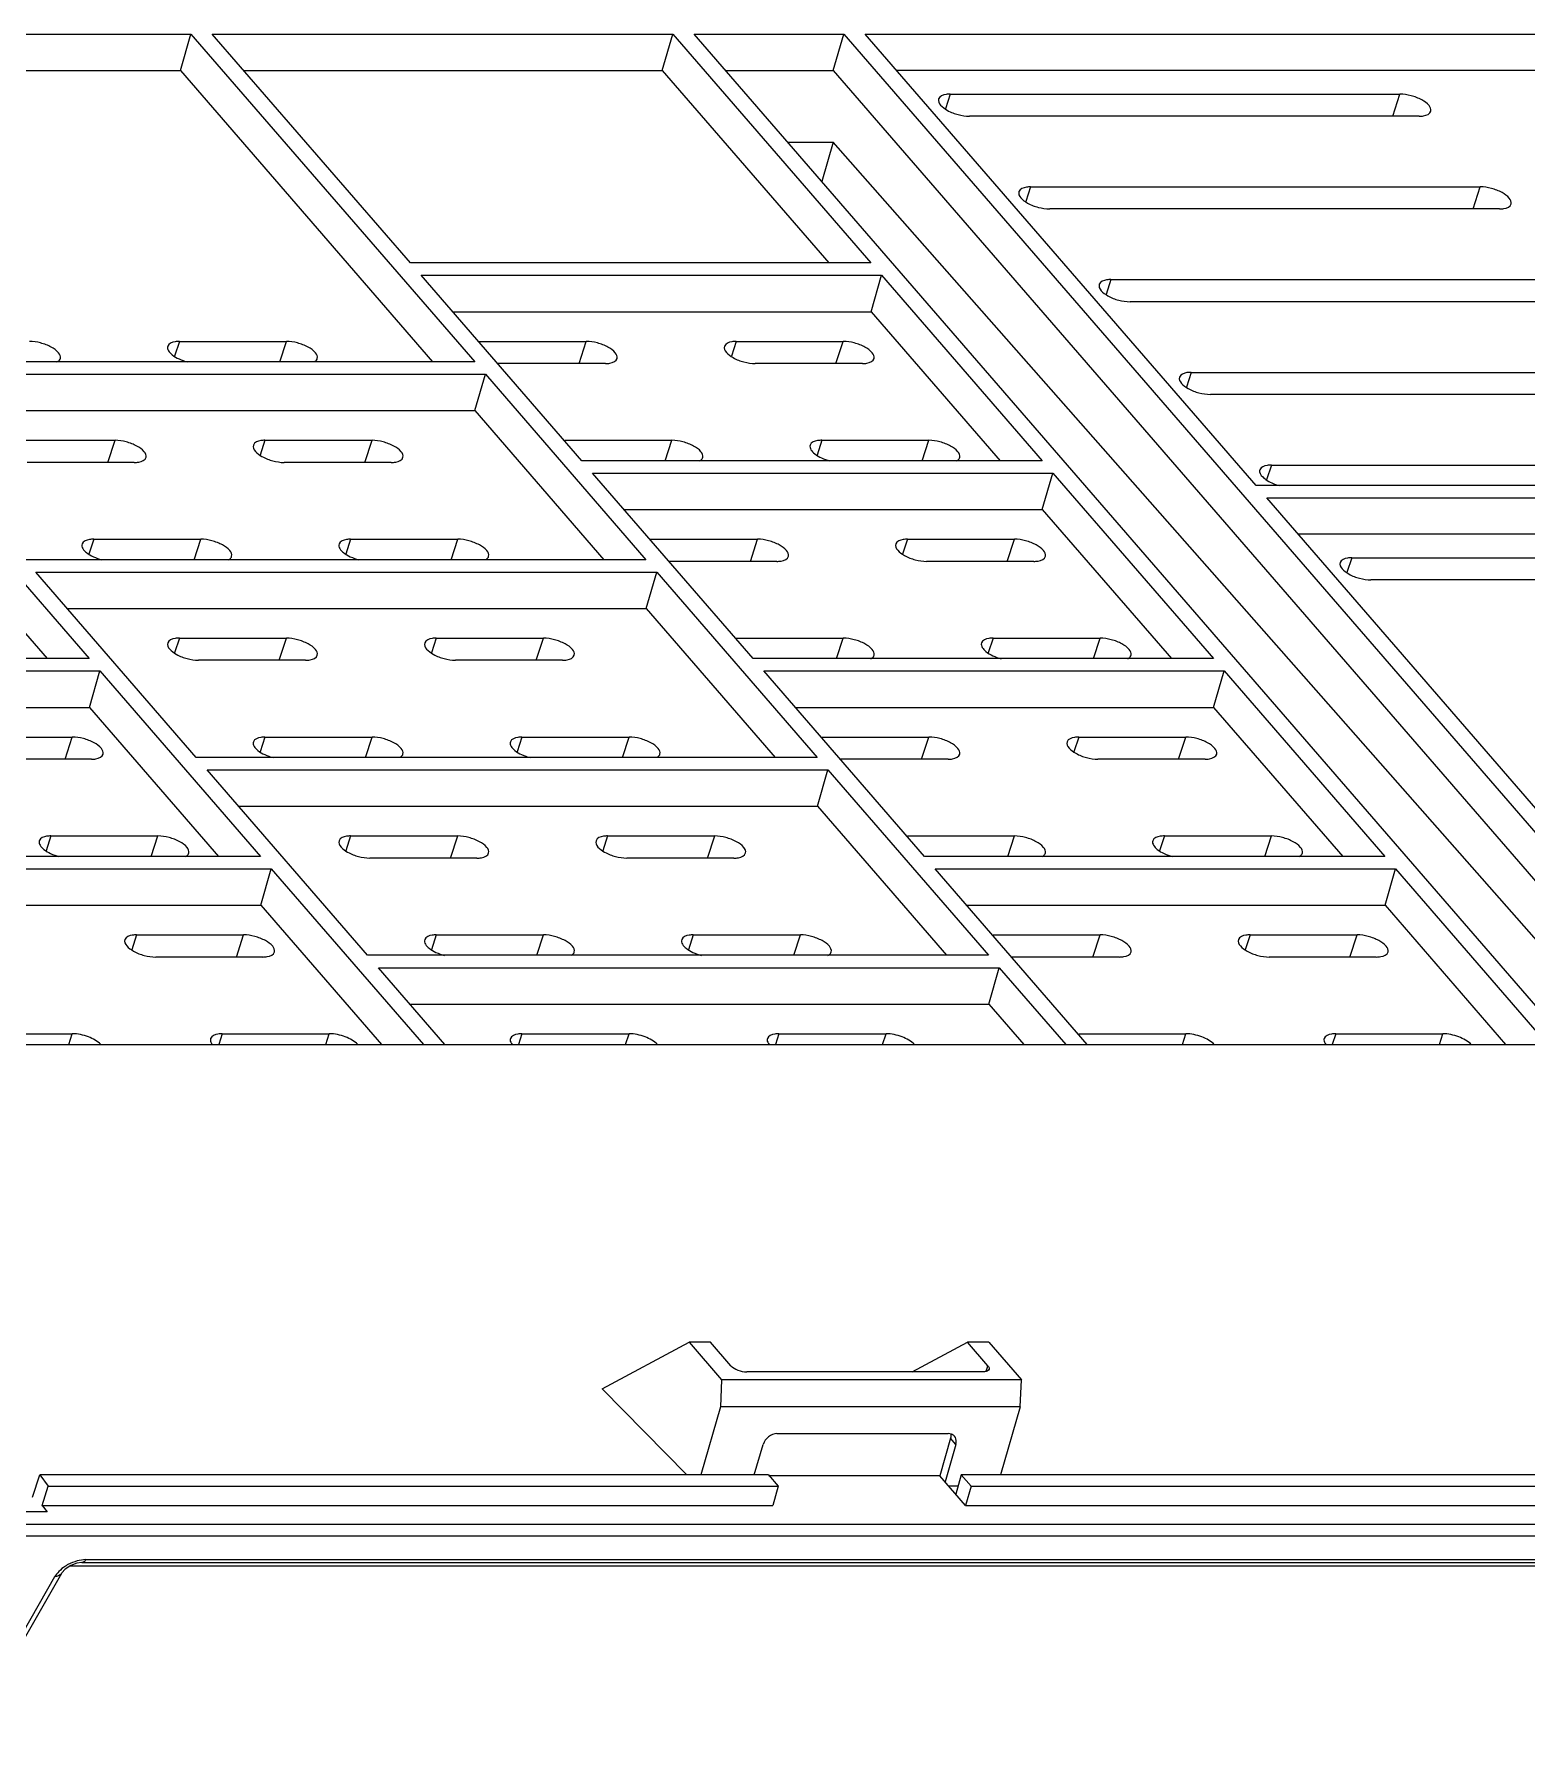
# Model space of a CAD drawing. Header units: millimetres. Extents: x -1 to 407, y -1 to 283.
# Drawn here: x 168.29 to 183.39, y 78.36 to 95.64 of the extents above; entities that cross this region are included whole.
import ezdxf

# ---------------------------------------------------------------- set-up
doc = ezdxf.new("R2010")
doc.units = ezdxf.units.MM
doc.header["$LTSCALE"] = 23.1
doc.layers.add('002-CHASSIS', color=7, linetype='CONTINUOUS')

msp = doc.modelspace()

# ---------------------------------------------------------------- linework, layer by layer
at = {"layer": '002-CHASSIS', "color": 7, "linetype": 'Continuous'}
for p, q in [((163.6, 95.636), (169.879, 95.636)), ((169.773, 95.268), (169.879, 95.636)), ((169.879, 95.636), (172.748, 92.323)), ((170.095, 95.636), (174.75, 95.636)), ((172.098, 93.323), (170.095, 95.636)), ((174.644, 95.268), (174.75, 95.636)), ((174.75, 95.636), (176.753, 93.323)), ((174.967, 95.636), (176.48, 95.636)), ((183.813, 85.421), (174.967, 95.636)), ((176.374, 95.268), (176.48, 95.636)), ((176.48, 95.636), (185.326, 85.421)), ((176.697, 95.636), (185.142, 95.636)), ((180.648, 91.074), (176.697, 95.636)), ((163.919, 95.268), (169.773, 95.268)), ((169.773, 95.268), (172.323, 92.323)), ((170.414, 95.268), (174.644, 95.268)), ((174.644, 95.268), (176.328, 93.323)), ((175.285, 95.268), (176.374, 95.268)), ((176.374, 95.268), (184.901, 85.421)), ((185.252, 95.268), (177.015, 95.268)), ((177.556, 95.03), (177.508, 94.88)), ((177.556, 95.03), (182.103, 95.03)), ((182.03, 94.806), (182.103, 95.03)), ((182.297, 94.806), (177.75, 94.806)), ((175.913, 94.543), (176.373, 94.543)), ((176.373, 94.543), (176.258, 94.145)), ((184.411, 85.421), (176.373, 94.543)), ((178.368, 94.092), (178.32, 93.943)), ((178.368, 94.092), (182.915, 94.092)), ((182.842, 93.869), (182.915, 94.092)), ((183.109, 93.869), (178.562, 93.869)), ((176.753, 93.323), (172.098, 93.323)), ((172.207, 93.198), (176.862, 93.198)), ((173.831, 91.323), (172.207, 93.198)), ((176.755, 92.83), (176.862, 93.198)), ((176.862, 93.198), (178.485, 91.323)), ((179.18, 93.155), (179.132, 93.005)), ((179.18, 93.155), (183.727, 93.155)), ((172.525, 92.83), (176.755, 92.83)), ((176.755, 92.83), (178.06, 91.323)), ((183.921, 92.931), (179.374, 92.931)), ((169.762, 92.53), (169.714, 92.38)), ((169.762, 92.53), (170.845, 92.53)), ((170.778, 92.323), (170.845, 92.53)), ((172.793, 92.53), (173.876, 92.53)), ((173.803, 92.306), (173.876, 92.53)), ((175.391, 92.53), (175.343, 92.38)), ((175.391, 92.53), (176.474, 92.53)), ((176.401, 92.306), (176.474, 92.53)), ((172.748, 92.323), (166.469, 92.323)), ((174.07, 92.306), (172.987, 92.306)), ((176.668, 92.306), (175.585, 92.306)), ((166.578, 92.198), (172.856, 92.198)), ((172.75, 91.83), (172.856, 92.198)), ((172.856, 92.198), (174.48, 90.323)), ((179.992, 92.217), (179.944, 92.068)), ((179.992, 92.217), (184.539, 92.217)), ((184.733, 91.994), (180.186, 91.994)), ((166.896, 91.83), (172.75, 91.83)), ((172.75, 91.83), (174.055, 90.323)), ((168.03, 91.53), (169.113, 91.53)), ((169.04, 91.306), (169.113, 91.53)), ((170.628, 91.53), (170.58, 91.38)), ((170.628, 91.53), (171.711, 91.53)), ((171.638, 91.306), (171.711, 91.53)), ((173.659, 91.53), (174.742, 91.53)), ((174.675, 91.323), (174.742, 91.53)), ((176.257, 91.53), (176.209, 91.38)), ((176.257, 91.53), (177.34, 91.53)), ((177.273, 91.323), (177.34, 91.53)), ((169.306, 91.306), (168.224, 91.306)), ((171.905, 91.306), (170.822, 91.306)), ((178.485, 91.323), (173.831, 91.323)), ((180.804, 91.28), (180.755, 91.13)), ((180.804, 91.28), (185.351, 91.28)), ((167.227, 91.198), (168.851, 89.323)), ((173.939, 91.198), (178.594, 91.198)), ((175.563, 89.323), (173.939, 91.198)), ((178.487, 90.83), (178.594, 91.198)), ((178.594, 91.198), (180.217, 89.323)), ((189.094, 91.074), (180.648, 91.074)), ((180.756, 90.949), (189.202, 90.949)), ((184.707, 86.386), (180.756, 90.949)), ((167.121, 90.83), (168.426, 89.323)), ((174.258, 90.83), (178.487, 90.83)), ((178.487, 90.83), (179.792, 89.323)), ((168.896, 90.53), (168.848, 90.38)), ((168.896, 90.53), (169.979, 90.53)), ((169.912, 90.323), (169.979, 90.53)), ((171.494, 90.53), (171.446, 90.38)), ((171.494, 90.53), (172.577, 90.53)), ((172.51, 90.323), (172.577, 90.53)), ((174.525, 90.53), (175.608, 90.53)), ((175.535, 90.306), (175.608, 90.53)), ((177.123, 90.53), (177.075, 90.38)), ((177.123, 90.53), (178.206, 90.53)), ((178.133, 90.306), (178.206, 90.53)), ((184.008, 90.581), (181.075, 90.581)), ((174.48, 90.323), (168.201, 90.323)), ((168.31, 90.198), (174.588, 90.198)), ((169.933, 88.323), (168.31, 90.198)), ((174.482, 89.83), (174.588, 90.198)), ((174.588, 90.198), (176.212, 88.323)), ((175.802, 90.306), (174.719, 90.306)), ((178.4, 90.306), (177.317, 90.306)), ((181.616, 90.342), (181.567, 90.193)), ((181.616, 90.342), (183.926, 90.342)), ((184.043, 90.119), (181.81, 90.119)), ((168.628, 89.83), (174.482, 89.83)), ((174.482, 89.83), (175.787, 88.323)), ((169.762, 89.53), (169.714, 89.38)), ((169.762, 89.53), (170.845, 89.53)), ((170.772, 89.306), (170.845, 89.53)), ((172.36, 89.53), (172.312, 89.38)), ((172.36, 89.53), (173.443, 89.53)), ((173.37, 89.306), (173.443, 89.53)), ((175.391, 89.53), (176.474, 89.53)), ((176.407, 89.323), (176.474, 89.53)), ((177.989, 89.53), (177.941, 89.38)), ((177.989, 89.53), (179.072, 89.53)), ((179.005, 89.323), (179.072, 89.53)), ((168.851, 89.323), (164.196, 89.323)), ((180.217, 89.323), (175.563, 89.323)), ((164.304, 89.198), (168.959, 89.198)), ((168.853, 88.83), (168.959, 89.198)), ((168.959, 89.198), (170.583, 87.323)), ((171.039, 89.306), (169.956, 89.306)), ((173.637, 89.306), (172.554, 89.306)), ((175.671, 89.198), (180.326, 89.198)), ((177.295, 87.323), (175.671, 89.198)), ((180.219, 88.83), (180.326, 89.198)), ((180.326, 89.198), (181.95, 87.323)), ((164.623, 88.83), (168.853, 88.83)), ((168.853, 88.83), (170.158, 87.323)), ((175.99, 88.83), (180.219, 88.83)), ((180.219, 88.83), (181.525, 87.323)), ((167.597, 88.53), (168.68, 88.53)), ((168.607, 88.306), (168.68, 88.53)), ((170.628, 88.53), (170.58, 88.38)), ((170.628, 88.53), (171.711, 88.53)), ((171.644, 88.323), (171.711, 88.53)), ((173.226, 88.53), (173.178, 88.38)), ((173.226, 88.53), (174.309, 88.53)), ((174.242, 88.323), (174.309, 88.53)), ((176.257, 88.53), (177.34, 88.53)), ((177.267, 88.306), (177.34, 88.53)), ((178.855, 88.53), (178.807, 88.38)), ((178.855, 88.53), (179.938, 88.53)), ((179.865, 88.306), (179.938, 88.53)), ((168.873, 88.306), (167.791, 88.306)), ((176.212, 88.323), (169.933, 88.323)), ((177.534, 88.306), (176.451, 88.306)), ((180.132, 88.306), (179.049, 88.306)), ((170.042, 88.198), (176.32, 88.198)), ((171.665, 86.323), (170.042, 88.198)), ((176.214, 87.83), (176.32, 88.198)), ((176.32, 88.198), (177.944, 86.323)), ((170.36, 87.83), (176.214, 87.83)), ((176.214, 87.83), (177.519, 86.323)), ((168.463, 87.53), (168.415, 87.38)), ((168.463, 87.53), (169.546, 87.53)), ((169.478, 87.323), (169.546, 87.53)), ((171.494, 87.53), (171.446, 87.38)), ((171.494, 87.53), (172.577, 87.53)), ((172.504, 87.306), (172.577, 87.53)), ((174.092, 87.53), (174.044, 87.38)), ((174.092, 87.53), (175.175, 87.53)), ((175.102, 87.306), (175.175, 87.53)), ((177.123, 87.53), (178.206, 87.53)), ((178.139, 87.323), (178.206, 87.53)), ((179.721, 87.53), (179.673, 87.38)), ((179.721, 87.53), (180.804, 87.53)), ((180.737, 87.323), (180.804, 87.53)), ((170.583, 87.323), (165.928, 87.323)), ((172.771, 87.306), (171.688, 87.306)), ((175.369, 87.306), (174.286, 87.306)), ((181.95, 87.323), (177.295, 87.323)), ((166.036, 87.198), (170.691, 87.198)), ((170.585, 86.83), (170.691, 87.198)), ((170.691, 87.198), (172.23, 85.421)), ((177.403, 87.198), (182.058, 87.198)), ((178.942, 85.421), (177.403, 87.198)), ((181.952, 86.83), (182.058, 87.198)), ((182.058, 87.198), (183.596, 85.421)), ((166.355, 86.83), (170.585, 86.83)), ((170.585, 86.83), (171.805, 85.421)), ((177.722, 86.83), (181.952, 86.83)), ((181.952, 86.83), (183.171, 85.421)), ((169.329, 86.53), (169.281, 86.38)), ((169.329, 86.53), (170.412, 86.53)), ((170.339, 86.306), (170.412, 86.53)), ((172.36, 86.53), (172.312, 86.38)), ((172.36, 86.53), (173.443, 86.53)), ((173.376, 86.323), (173.443, 86.53)), ((174.958, 86.53), (174.91, 86.38)), ((174.958, 86.53), (176.041, 86.53)), ((175.974, 86.323), (176.041, 86.53)), ((177.989, 86.53), (179.072, 86.53)), ((178.999, 86.306), (179.072, 86.53)), ((180.588, 86.53), (180.539, 86.38)), ((180.588, 86.53), (181.67, 86.53)), ((181.597, 86.306), (181.67, 86.53)), ((170.606, 86.306), (169.523, 86.306)), ((177.944, 86.323), (171.665, 86.323)), ((179.266, 86.306), (178.183, 86.306)), ((181.864, 86.306), (180.781, 86.306)), ((171.774, 86.198), (178.052, 86.198)), ((172.446, 85.421), (171.774, 86.198)), ((177.946, 85.83), (178.052, 86.198)), ((178.052, 86.198), (178.725, 85.421)), ((172.092, 85.83), (177.946, 85.83)), ((177.946, 85.83), (178.3, 85.421)), ((167.597, 85.53), (168.68, 85.53)), ((168.644, 85.421), (168.68, 85.53)), ((170.195, 85.53), (170.16, 85.421)), ((170.195, 85.53), (171.278, 85.53)), ((171.242, 85.421), (171.278, 85.53)), ((173.226, 85.53), (173.191, 85.421)), ((173.226, 85.53), (174.309, 85.53)), ((174.274, 85.421), (174.309, 85.53)), ((175.824, 85.53), (175.789, 85.421)), ((175.824, 85.53), (176.907, 85.53)), ((176.872, 85.421), (176.907, 85.53)), ((178.855, 85.53), (179.938, 85.53)), ((179.903, 85.421), (179.938, 85.53)), ((181.454, 85.53), (181.418, 85.421)), ((181.454, 85.53), (182.536, 85.53)), ((182.501, 85.421), (182.536, 85.53)), ((164.234, 85.421), (197.365, 85.421)), ((174.038, 81.941), (174.916, 82.412)), ((175.133, 82.412), (174.916, 82.412)), ((174.916, 82.412), (175.245, 82.032)), ((175.338, 82.174), (175.133, 82.412)), ((177.171, 82.112), (177.731, 82.412)), ((177.947, 82.412), (177.731, 82.412)), ((177.937, 82.174), (177.731, 82.412)), ((177.947, 82.412), (178.276, 82.032)), ((177.882, 82.112), (175.501, 82.112)), ((177.92, 82.117), (177.937, 82.174)), ((174.894, 81.07), (174.038, 81.941)), ((175.245, 82.032), (175.233, 81.758)), ((178.276, 82.032), (175.245, 82.032)), ((178.264, 81.758), (178.276, 82.032)), ((175.233, 81.758), (175.034, 81.07)), ((178.264, 81.758), (175.233, 81.758)), ((178.264, 81.758), (178.065, 81.07)), ((175.575, 81.07), (175.665, 81.379)), ((175.804, 81.487), (177.536, 81.487)), ((177.559, 81.441), (177.45, 81.062)), ((177.613, 81.379), (177.504, 81)), ((177.613, 81.379), (177.559, 81.441)), ((168.279, 80.846), (168.35, 81.07)), ((175.72, 81.07), (168.35, 81.07)), ((168.35, 81.07), (168.437, 80.957)), ((175.72, 81.07), (175.817, 80.957)), ((177.45, 81.062), (175.72, 81.062)), ((177.709, 80.762), (177.45, 81.062)), ((177.668, 81.07), (177.612, 80.875)), ((193.04, 81.07), (177.668, 81.07)), ((177.766, 80.957), (177.668, 81.07)), ((168.375, 80.762), (168.437, 80.957)), ((168.437, 80.957), (175.817, 80.957)), ((175.817, 80.957), (175.761, 80.762)), ((177.539, 80.959), (177.636, 80.959)), ((177.766, 80.957), (177.709, 80.762)), ((177.766, 80.957), (193.138, 80.957)), ((168.426, 80.697), (166.854, 80.697)), ((168.373, 80.762), (175.761, 80.762)), ((168.375, 80.762), (168.426, 80.697)), ((177.709, 80.762), (193.081, 80.762)), ((166.962, 80.573), (204.157, 80.573)), ((204.163, 80.45), (166.967, 80.45)), ((168.724, 80.176), (168.664, 80.153)), ((168.777, 80.184), (168.724, 80.176)), ((168.777, 80.184), (201.99, 80.184)), ((168.817, 80.213), (202.03, 80.213)), ((168.501, 80.039), (167.542, 78.361)), ((168.57, 80.073), (167.61, 78.395)), ((168.57, 80.073), (168.57, 80.073)), ((168.66, 80.151), (195.481, 80.151))]:
    msp.add_line(p, q, dxfattribs=at)
msp.add_lwpolyline([(168.664, 80.153), (168.608, 80.117), (168.574, 80.079), (168.57, 80.073)], dxfattribs=at)
for points, knots in [([(177.556, 95.03), (177.542, 95.03), (177.501, 95.028), (177.449, 95.01), (177.439, 94.982)], [0, 0, 0, 0, 0.332941, 1, 1, 1, 1]), ([(182.416, 94.858), (182.42, 94.878), (182.393, 94.93), (182.318, 94.978), (182.217, 95.018), (182.141, 95.03), (182.103, 95.03)], [0, 0, 0, 0, 0.155823, 0.40022, 0.703529, 1, 1, 1, 1]), ([(177.439, 94.982), (177.423, 94.937), (177.523, 94.859), (177.631, 94.82), (177.712, 94.806), (177.75, 94.806)], [0, 0, 0, 0, 0.382235, 0.693851, 1, 1, 1, 1]), ([(182.297, 94.806), (182.312, 94.806), (182.354, 94.808), (182.409, 94.83), (182.416, 94.858)], [0, 0, 0, 0, 0.339168, 1, 1, 1, 1]), ([(178.251, 94.045), (178.235, 93.999), (178.335, 93.921), (178.443, 93.883), (178.523, 93.869), (178.562, 93.869)], [0, 0, 0, 0, 0.382235, 0.693851, 1, 1, 1, 1]), ([(178.368, 94.092), (178.354, 94.092), (178.313, 94.09), (178.261, 94.072), (178.251, 94.045)], [0, 0, 0, 0, 0.332941, 1, 1, 1, 1]), ([(183.227, 93.921), (183.232, 93.94), (183.205, 93.992), (183.13, 94.041), (183.029, 94.081), (182.953, 94.092), (182.915, 94.092)], [0, 0, 0, 0, 0.155823, 0.40022, 0.703529, 1, 1, 1, 1]), ([(183.109, 93.869), (183.124, 93.869), (183.166, 93.87), (183.221, 93.892), (183.227, 93.921)], [0, 0, 0, 0, 0.339168, 1, 1, 1, 1]), ([(179.18, 93.155), (179.166, 93.155), (179.125, 93.153), (179.073, 93.135), (179.063, 93.107)], [0, 0, 0, 0, 0.332941, 1, 1, 1, 1]), ([(179.063, 93.107), (179.047, 93.062), (179.147, 92.984), (179.255, 92.945), (179.335, 92.931), (179.374, 92.931)], [0, 0, 0, 0, 0.382235, 0.693851, 1, 1, 1, 1]), ([(168.559, 92.358), (168.564, 92.378), (168.537, 92.43), (168.462, 92.478), (168.361, 92.518), (168.284, 92.53), (168.247, 92.53)], [0, 0, 0, 0, 0.155823, 0.40022, 0.703529, 1, 1, 1, 1]), ([(169.645, 92.482), (169.634, 92.451), (169.685, 92.39), (169.76, 92.35), (169.815, 92.329), (169.844, 92.322)], [0, 0, 0, 0, 0.366029, 0.663578, 1, 1, 1, 1]), ([(169.762, 92.53), (169.748, 92.53), (169.707, 92.528), (169.654, 92.51), (169.645, 92.482)], [0, 0, 0, 0, 0.332941, 1, 1, 1, 1]), ([(171.157, 92.358), (171.162, 92.378), (171.135, 92.43), (171.06, 92.478), (170.959, 92.518), (170.882, 92.53), (170.845, 92.53)], [0, 0, 0, 0, 0.155823, 0.40022, 0.703529, 1, 1, 1, 1]), ([(174.188, 92.358), (174.193, 92.378), (174.166, 92.43), (174.091, 92.478), (173.99, 92.518), (173.914, 92.53), (173.876, 92.53)], [0, 0, 0, 0, 0.155823, 0.40022, 0.703529, 1, 1, 1, 1]), ([(175.274, 92.482), (175.258, 92.437), (175.358, 92.359), (175.466, 92.32), (175.547, 92.306), (175.585, 92.306)], [0, 0, 0, 0, 0.382235, 0.693851, 1, 1, 1, 1]), ([(175.391, 92.53), (175.377, 92.53), (175.336, 92.528), (175.284, 92.51), (175.274, 92.482)], [0, 0, 0, 0, 0.332941, 1, 1, 1, 1]), ([(176.786, 92.358), (176.791, 92.378), (176.764, 92.43), (176.689, 92.478), (176.588, 92.518), (176.512, 92.53), (176.474, 92.53)], [0, 0, 0, 0, 0.155823, 0.40022, 0.703529, 1, 1, 1, 1]), ([(168.525, 92.322), (168.53, 92.324), (168.544, 92.332), (168.556, 92.346), (168.559, 92.358)], [0, 0, 0, 0, 0.289574, 1, 1, 1, 1]), ([(171.124, 92.322), (171.128, 92.324), (171.143, 92.332), (171.155, 92.346), (171.157, 92.358)], [0, 0, 0, 0, 0.289574, 1, 1, 1, 1]), ([(174.07, 92.306), (174.085, 92.306), (174.127, 92.308), (174.182, 92.33), (174.188, 92.358)], [0, 0, 0, 0, 0.339168, 1, 1, 1, 1]), ([(176.668, 92.306), (176.683, 92.306), (176.725, 92.308), (176.78, 92.33), (176.786, 92.358)], [0, 0, 0, 0, 0.339168, 1, 1, 1, 1]), ([(179.875, 92.17), (179.859, 92.124), (179.959, 92.046), (180.067, 92.008), (180.147, 91.994), (180.186, 91.994)], [0, 0, 0, 0, 0.382235, 0.693851, 1, 1, 1, 1]), ([(179.992, 92.217), (179.978, 92.217), (179.937, 92.215), (179.884, 92.197), (179.875, 92.17)], [0, 0, 0, 0, 0.332941, 1, 1, 1, 1]), ([(169.425, 91.358), (169.43, 91.378), (169.403, 91.43), (169.328, 91.478), (169.227, 91.518), (169.15, 91.53), (169.113, 91.53)], [0, 0, 0, 0, 0.155823, 0.40022, 0.703529, 1, 1, 1, 1]), ([(170.511, 91.482), (170.495, 91.437), (170.595, 91.359), (170.703, 91.32), (170.783, 91.306), (170.822, 91.306)], [0, 0, 0, 0, 0.382235, 0.693851, 1, 1, 1, 1]), ([(170.628, 91.53), (170.614, 91.53), (170.573, 91.528), (170.521, 91.51), (170.511, 91.482)], [0, 0, 0, 0, 0.332941, 1, 1, 1, 1]), ([(172.023, 91.358), (172.028, 91.378), (172.001, 91.43), (171.926, 91.478), (171.825, 91.518), (171.748, 91.53), (171.711, 91.53)], [0, 0, 0, 0, 0.155823, 0.40022, 0.703529, 1, 1, 1, 1]), ([(175.054, 91.358), (175.059, 91.378), (175.032, 91.43), (174.957, 91.478), (174.856, 91.518), (174.78, 91.53), (174.742, 91.53)], [0, 0, 0, 0, 0.155823, 0.40022, 0.703529, 1, 1, 1, 1]), ([(176.14, 91.482), (176.129, 91.451), (176.181, 91.39), (176.255, 91.35), (176.31, 91.329), (176.339, 91.322)], [0, 0, 0, 0, 0.366029, 0.663578, 1, 1, 1, 1]), ([(176.257, 91.53), (176.243, 91.53), (176.202, 91.528), (176.15, 91.51), (176.14, 91.482)], [0, 0, 0, 0, 0.332941, 1, 1, 1, 1]), ([(177.652, 91.358), (177.657, 91.378), (177.63, 91.43), (177.555, 91.478), (177.454, 91.518), (177.378, 91.53), (177.34, 91.53)], [0, 0, 0, 0, 0.155823, 0.40022, 0.703529, 1, 1, 1, 1]), ([(169.306, 91.306), (169.322, 91.306), (169.364, 91.308), (169.419, 91.33), (169.425, 91.358)], [0, 0, 0, 0, 0.339168, 1, 1, 1, 1]), ([(171.905, 91.306), (171.92, 91.306), (171.962, 91.308), (172.017, 91.33), (172.023, 91.358)], [0, 0, 0, 0, 0.339168, 1, 1, 1, 1]), ([(175.021, 91.322), (175.025, 91.324), (175.04, 91.332), (175.052, 91.346), (175.054, 91.358)], [0, 0, 0, 0, 0.289574, 1, 1, 1, 1]), ([(177.619, 91.322), (177.623, 91.324), (177.638, 91.332), (177.65, 91.346), (177.652, 91.358)], [0, 0, 0, 0, 0.289574, 1, 1, 1, 1]), ([(180.687, 91.232), (180.684, 91.226), (180.682, 91.191), (180.71, 91.163), (180.731, 91.145)], [0, 0, 0, 0, 0.197156, 1, 1, 1, 1]), ([(180.804, 91.28), (180.79, 91.28), (180.748, 91.278), (180.696, 91.26), (180.687, 91.232)], [0, 0, 0, 0, 0.332941, 1, 1, 1, 1]), ([(180.731, 91.145), (180.736, 91.141), (180.76, 91.123), (180.787, 91.109), (180.808, 91.099)], [0, 0, 0, 0, 0.229246, 1, 1, 1, 1]), ([(168.896, 90.53), (168.882, 90.53), (168.841, 90.528), (168.788, 90.51), (168.779, 90.482)], [0, 0, 0, 0, 0.332941, 1, 1, 1, 1]), ([(170.291, 90.358), (170.296, 90.378), (170.269, 90.43), (170.194, 90.478), (170.093, 90.518), (170.016, 90.53), (169.979, 90.53)], [0, 0, 0, 0, 0.155823, 0.40022, 0.703529, 1, 1, 1, 1]), ([(171.494, 90.53), (171.48, 90.53), (171.439, 90.528), (171.387, 90.51), (171.377, 90.482)], [0, 0, 0, 0, 0.332941, 1, 1, 1, 1]), ([(172.889, 90.358), (172.894, 90.378), (172.867, 90.43), (172.792, 90.478), (172.691, 90.518), (172.615, 90.53), (172.577, 90.53)], [0, 0, 0, 0, 0.155823, 0.40022, 0.703529, 1, 1, 1, 1]), ([(175.92, 90.358), (175.925, 90.378), (175.898, 90.43), (175.823, 90.478), (175.722, 90.518), (175.646, 90.53), (175.608, 90.53)], [0, 0, 0, 0, 0.155823, 0.40022, 0.703529, 1, 1, 1, 1]), ([(177.123, 90.53), (177.109, 90.53), (177.068, 90.528), (177.016, 90.51), (177.006, 90.482)], [0, 0, 0, 0, 0.332941, 1, 1, 1, 1]), ([(178.518, 90.358), (178.523, 90.378), (178.496, 90.43), (178.421, 90.478), (178.32, 90.518), (178.244, 90.53), (178.206, 90.53)], [0, 0, 0, 0, 0.155823, 0.40022, 0.703529, 1, 1, 1, 1]), ([(168.779, 90.482), (168.768, 90.451), (168.819, 90.39), (168.894, 90.35), (168.949, 90.329), (168.978, 90.322)], [0, 0, 0, 0, 0.366029, 0.663578, 1, 1, 1, 1]), ([(170.257, 90.322), (170.262, 90.324), (170.277, 90.332), (170.289, 90.346), (170.291, 90.358)], [0, 0, 0, 0, 0.289574, 1, 1, 1, 1]), ([(171.377, 90.482), (171.366, 90.451), (171.417, 90.39), (171.492, 90.35), (171.547, 90.329), (171.576, 90.322)], [0, 0, 0, 0, 0.366029, 0.663578, 1, 1, 1, 1]), ([(172.856, 90.322), (172.86, 90.324), (172.875, 90.332), (172.887, 90.346), (172.889, 90.358)], [0, 0, 0, 0, 0.289574, 1, 1, 1, 1]), ([(175.802, 90.306), (175.817, 90.306), (175.859, 90.308), (175.914, 90.33), (175.92, 90.358)], [0, 0, 0, 0, 0.339168, 1, 1, 1, 1]), ([(177.006, 90.482), (176.99, 90.437), (177.09, 90.359), (177.198, 90.32), (177.279, 90.306), (177.317, 90.306)], [0, 0, 0, 0, 0.382235, 0.693851, 1, 1, 1, 1]), ([(178.4, 90.306), (178.415, 90.306), (178.457, 90.308), (178.512, 90.33), (178.518, 90.358)], [0, 0, 0, 0, 0.339168, 1, 1, 1, 1]), ([(181.499, 90.295), (181.483, 90.249), (181.583, 90.171), (181.691, 90.133), (181.771, 90.119), (181.81, 90.119)], [0, 0, 0, 0, 0.382235, 0.693851, 1, 1, 1, 1]), ([(181.616, 90.342), (181.602, 90.342), (181.56, 90.34), (181.508, 90.322), (181.499, 90.295)], [0, 0, 0, 0, 0.332941, 1, 1, 1, 1]), ([(169.762, 89.53), (169.748, 89.53), (169.707, 89.528), (169.654, 89.51), (169.645, 89.482)], [0, 0, 0, 0, 0.332941, 1, 1, 1, 1]), ([(171.157, 89.358), (171.162, 89.378), (171.135, 89.43), (171.06, 89.478), (170.959, 89.518), (170.882, 89.53), (170.845, 89.53)], [0, 0, 0, 0, 0.155823, 0.40022, 0.703529, 1, 1, 1, 1]), ([(172.36, 89.53), (172.346, 89.53), (172.305, 89.528), (172.253, 89.51), (172.243, 89.482)], [0, 0, 0, 0, 0.332941, 1, 1, 1, 1]), ([(173.755, 89.358), (173.76, 89.378), (173.733, 89.43), (173.658, 89.478), (173.557, 89.518), (173.481, 89.53), (173.443, 89.53)], [0, 0, 0, 0, 0.155823, 0.40022, 0.703529, 1, 1, 1, 1]), ([(176.786, 89.358), (176.791, 89.378), (176.764, 89.43), (176.689, 89.478), (176.588, 89.518), (176.512, 89.53), (176.474, 89.53)], [0, 0, 0, 0, 0.155823, 0.40022, 0.703529, 1, 1, 1, 1]), ([(177.989, 89.53), (177.975, 89.53), (177.934, 89.528), (177.882, 89.51), (177.872, 89.482)], [0, 0, 0, 0, 0.332941, 1, 1, 1, 1]), ([(179.384, 89.358), (179.389, 89.378), (179.362, 89.43), (179.287, 89.478), (179.186, 89.518), (179.11, 89.53), (179.072, 89.53)], [0, 0, 0, 0, 0.155823, 0.40022, 0.703529, 1, 1, 1, 1]), ([(169.645, 89.482), (169.629, 89.437), (169.729, 89.359), (169.837, 89.32), (169.917, 89.306), (169.956, 89.306)], [0, 0, 0, 0, 0.382235, 0.693851, 1, 1, 1, 1]), ([(171.039, 89.306), (171.054, 89.306), (171.096, 89.308), (171.151, 89.33), (171.157, 89.358)], [0, 0, 0, 0, 0.339168, 1, 1, 1, 1]), ([(172.243, 89.482), (172.227, 89.437), (172.327, 89.359), (172.435, 89.32), (172.515, 89.306), (172.554, 89.306)], [0, 0, 0, 0, 0.382235, 0.693851, 1, 1, 1, 1]), ([(173.637, 89.306), (173.652, 89.306), (173.694, 89.308), (173.749, 89.33), (173.755, 89.358)], [0, 0, 0, 0, 0.339168, 1, 1, 1, 1]), ([(176.753, 89.322), (176.757, 89.324), (176.772, 89.332), (176.784, 89.346), (176.786, 89.358)], [0, 0, 0, 0, 0.289574, 1, 1, 1, 1]), ([(177.872, 89.482), (177.861, 89.451), (177.913, 89.39), (177.987, 89.35), (178.042, 89.329), (178.071, 89.322)], [0, 0, 0, 0, 0.366029, 0.663578, 1, 1, 1, 1]), ([(179.351, 89.322), (179.355, 89.324), (179.37, 89.332), (179.382, 89.346), (179.384, 89.358)], [0, 0, 0, 0, 0.289574, 1, 1, 1, 1]), ([(168.992, 88.358), (168.997, 88.378), (168.97, 88.43), (168.895, 88.478), (168.794, 88.518), (168.717, 88.53), (168.68, 88.53)], [0, 0, 0, 0, 0.155823, 0.40022, 0.703529, 1, 1, 1, 1]), ([(170.511, 88.482), (170.5, 88.451), (170.551, 88.39), (170.626, 88.35), (170.681, 88.329), (170.71, 88.322)], [0, 0, 0, 0, 0.366029, 0.663578, 1, 1, 1, 1]), ([(170.628, 88.53), (170.614, 88.53), (170.573, 88.528), (170.521, 88.51), (170.511, 88.482)], [0, 0, 0, 0, 0.332941, 1, 1, 1, 1]), ([(172.023, 88.358), (172.028, 88.378), (172.001, 88.43), (171.926, 88.478), (171.825, 88.518), (171.748, 88.53), (171.711, 88.53)], [0, 0, 0, 0, 0.155823, 0.40022, 0.703529, 1, 1, 1, 1]), ([(173.109, 88.482), (173.098, 88.451), (173.149, 88.39), (173.224, 88.35), (173.279, 88.329), (173.308, 88.322)], [0, 0, 0, 0, 0.366029, 0.663578, 1, 1, 1, 1]), ([(173.226, 88.53), (173.212, 88.53), (173.171, 88.528), (173.119, 88.51), (173.109, 88.482)], [0, 0, 0, 0, 0.332941, 1, 1, 1, 1]), ([(174.621, 88.358), (174.626, 88.378), (174.599, 88.43), (174.524, 88.478), (174.423, 88.518), (174.347, 88.53), (174.309, 88.53)], [0, 0, 0, 0, 0.155823, 0.40022, 0.703529, 1, 1, 1, 1]), ([(177.652, 88.358), (177.657, 88.378), (177.63, 88.43), (177.555, 88.478), (177.454, 88.518), (177.378, 88.53), (177.34, 88.53)], [0, 0, 0, 0, 0.155823, 0.40022, 0.703529, 1, 1, 1, 1]), ([(178.738, 88.482), (178.722, 88.437), (178.822, 88.359), (178.93, 88.32), (179.011, 88.306), (179.049, 88.306)], [0, 0, 0, 0, 0.382235, 0.693851, 1, 1, 1, 1]), ([(178.855, 88.53), (178.841, 88.53), (178.8, 88.528), (178.748, 88.51), (178.738, 88.482)], [0, 0, 0, 0, 0.332941, 1, 1, 1, 1]), ([(180.25, 88.358), (180.255, 88.378), (180.228, 88.43), (180.153, 88.478), (180.052, 88.518), (179.976, 88.53), (179.938, 88.53)], [0, 0, 0, 0, 0.155823, 0.40022, 0.703529, 1, 1, 1, 1]), ([(168.873, 88.306), (168.889, 88.306), (168.931, 88.308), (168.986, 88.33), (168.992, 88.358)], [0, 0, 0, 0, 0.339168, 1, 1, 1, 1]), ([(171.99, 88.322), (171.994, 88.324), (172.009, 88.332), (172.021, 88.346), (172.023, 88.358)], [0, 0, 0, 0, 0.289574, 1, 1, 1, 1]), ([(174.588, 88.322), (174.592, 88.324), (174.607, 88.332), (174.619, 88.346), (174.621, 88.358)], [0, 0, 0, 0, 0.289574, 1, 1, 1, 1]), ([(177.534, 88.306), (177.549, 88.306), (177.591, 88.308), (177.646, 88.33), (177.652, 88.358)], [0, 0, 0, 0, 0.339168, 1, 1, 1, 1]), ([(180.132, 88.306), (180.147, 88.306), (180.189, 88.308), (180.244, 88.33), (180.25, 88.358)], [0, 0, 0, 0, 0.339168, 1, 1, 1, 1]), ([(168.346, 87.482), (168.335, 87.451), (168.386, 87.39), (168.461, 87.35), (168.516, 87.329), (168.545, 87.322)], [0, 0, 0, 0, 0.366029, 0.663578, 1, 1, 1, 1]), ([(168.463, 87.53), (168.449, 87.53), (168.408, 87.528), (168.355, 87.51), (168.346, 87.482)], [0, 0, 0, 0, 0.332941, 1, 1, 1, 1]), ([(169.858, 87.358), (169.863, 87.378), (169.836, 87.43), (169.761, 87.478), (169.66, 87.518), (169.583, 87.53), (169.546, 87.53)], [0, 0, 0, 0, 0.155823, 0.40022, 0.703529, 1, 1, 1, 1]), ([(171.377, 87.482), (171.361, 87.437), (171.461, 87.359), (171.569, 87.32), (171.649, 87.306), (171.688, 87.306)], [0, 0, 0, 0, 0.382235, 0.693851, 1, 1, 1, 1]), ([(171.494, 87.53), (171.48, 87.53), (171.439, 87.528), (171.387, 87.51), (171.377, 87.482)], [0, 0, 0, 0, 0.332941, 1, 1, 1, 1]), ([(172.889, 87.358), (172.894, 87.378), (172.867, 87.43), (172.792, 87.478), (172.691, 87.518), (172.615, 87.53), (172.577, 87.53)], [0, 0, 0, 0, 0.155823, 0.40022, 0.703529, 1, 1, 1, 1]), ([(173.975, 87.482), (173.959, 87.437), (174.059, 87.359), (174.167, 87.32), (174.247, 87.306), (174.286, 87.306)], [0, 0, 0, 0, 0.382235, 0.693851, 1, 1, 1, 1]), ([(174.092, 87.53), (174.078, 87.53), (174.037, 87.528), (173.985, 87.51), (173.975, 87.482)], [0, 0, 0, 0, 0.332941, 1, 1, 1, 1]), ([(175.487, 87.358), (175.492, 87.378), (175.465, 87.43), (175.39, 87.478), (175.289, 87.518), (175.213, 87.53), (175.175, 87.53)], [0, 0, 0, 0, 0.155823, 0.40022, 0.703529, 1, 1, 1, 1]), ([(178.518, 87.358), (178.523, 87.378), (178.496, 87.43), (178.421, 87.478), (178.32, 87.518), (178.244, 87.53), (178.206, 87.53)], [0, 0, 0, 0, 0.155823, 0.40022, 0.703529, 1, 1, 1, 1]), ([(179.604, 87.482), (179.593, 87.451), (179.645, 87.39), (179.719, 87.35), (179.774, 87.329), (179.803, 87.322)], [0, 0, 0, 0, 0.366029, 0.663578, 1, 1, 1, 1]), ([(179.721, 87.53), (179.707, 87.53), (179.666, 87.528), (179.614, 87.51), (179.604, 87.482)], [0, 0, 0, 0, 0.332941, 1, 1, 1, 1]), ([(181.116, 87.358), (181.121, 87.378), (181.094, 87.43), (181.019, 87.478), (180.918, 87.518), (180.842, 87.53), (180.804, 87.53)], [0, 0, 0, 0, 0.155823, 0.40022, 0.703529, 1, 1, 1, 1]), ([(169.824, 87.322), (169.829, 87.324), (169.844, 87.332), (169.856, 87.346), (169.858, 87.358)], [0, 0, 0, 0, 0.289574, 1, 1, 1, 1]), ([(172.771, 87.306), (172.786, 87.306), (172.828, 87.308), (172.883, 87.33), (172.889, 87.358)], [0, 0, 0, 0, 0.339168, 1, 1, 1, 1]), ([(175.369, 87.306), (175.384, 87.306), (175.426, 87.308), (175.481, 87.33), (175.487, 87.358)], [0, 0, 0, 0, 0.339168, 1, 1, 1, 1]), ([(178.485, 87.322), (178.489, 87.324), (178.504, 87.332), (178.516, 87.346), (178.518, 87.358)], [0, 0, 0, 0, 0.289574, 1, 1, 1, 1]), ([(181.083, 87.322), (181.087, 87.324), (181.102, 87.332), (181.114, 87.346), (181.116, 87.358)], [0, 0, 0, 0, 0.289574, 1, 1, 1, 1]), ([(169.212, 86.482), (169.196, 86.437), (169.296, 86.359), (169.404, 86.32), (169.484, 86.306), (169.523, 86.306)], [0, 0, 0, 0, 0.382235, 0.693851, 1, 1, 1, 1]), ([(169.329, 86.53), (169.315, 86.53), (169.274, 86.528), (169.221, 86.51), (169.212, 86.482)], [0, 0, 0, 0, 0.332941, 1, 1, 1, 1]), ([(170.724, 86.358), (170.729, 86.378), (170.702, 86.43), (170.627, 86.478), (170.526, 86.518), (170.449, 86.53), (170.412, 86.53)], [0, 0, 0, 0, 0.155823, 0.40022, 0.703529, 1, 1, 1, 1]), ([(172.243, 86.482), (172.232, 86.451), (172.283, 86.39), (172.358, 86.35), (172.413, 86.329), (172.442, 86.322)], [0, 0, 0, 0, 0.366029, 0.663578, 1, 1, 1, 1]), ([(172.36, 86.53), (172.346, 86.53), (172.305, 86.528), (172.253, 86.51), (172.243, 86.482)], [0, 0, 0, 0, 0.332941, 1, 1, 1, 1]), ([(173.755, 86.358), (173.76, 86.378), (173.733, 86.43), (173.658, 86.478), (173.557, 86.518), (173.481, 86.53), (173.443, 86.53)], [0, 0, 0, 0, 0.155823, 0.40022, 0.703529, 1, 1, 1, 1]), ([(174.841, 86.482), (174.83, 86.451), (174.881, 86.39), (174.956, 86.35), (175.011, 86.329), (175.04, 86.322)], [0, 0, 0, 0, 0.366029, 0.663578, 1, 1, 1, 1]), ([(174.958, 86.53), (174.944, 86.53), (174.903, 86.528), (174.851, 86.51), (174.841, 86.482)], [0, 0, 0, 0, 0.332941, 1, 1, 1, 1]), ([(176.353, 86.358), (176.358, 86.378), (176.331, 86.43), (176.256, 86.478), (176.155, 86.518), (176.079, 86.53), (176.041, 86.53)], [0, 0, 0, 0, 0.155823, 0.40022, 0.703529, 1, 1, 1, 1]), ([(179.384, 86.358), (179.389, 86.378), (179.362, 86.43), (179.287, 86.478), (179.186, 86.518), (179.11, 86.53), (179.072, 86.53)], [0, 0, 0, 0, 0.155823, 0.40022, 0.703529, 1, 1, 1, 1]), ([(180.47, 86.482), (180.454, 86.437), (180.554, 86.359), (180.662, 86.32), (180.743, 86.306), (180.781, 86.306)], [0, 0, 0, 0, 0.382235, 0.693851, 1, 1, 1, 1]), ([(180.588, 86.53), (180.573, 86.53), (180.532, 86.528), (180.48, 86.51), (180.47, 86.482)], [0, 0, 0, 0, 0.332941, 1, 1, 1, 1]), ([(181.983, 86.358), (181.987, 86.378), (181.96, 86.43), (181.885, 86.478), (181.784, 86.518), (181.708, 86.53), (181.67, 86.53)], [0, 0, 0, 0, 0.155823, 0.40022, 0.703529, 1, 1, 1, 1]), ([(170.606, 86.306), (170.621, 86.306), (170.663, 86.308), (170.718, 86.33), (170.724, 86.358)], [0, 0, 0, 0, 0.339168, 1, 1, 1, 1]), ([(173.722, 86.322), (173.726, 86.324), (173.741, 86.332), (173.753, 86.346), (173.755, 86.358)], [0, 0, 0, 0, 0.289574, 1, 1, 1, 1]), ([(176.32, 86.322), (176.324, 86.324), (176.339, 86.332), (176.351, 86.346), (176.353, 86.358)], [0, 0, 0, 0, 0.289574, 1, 1, 1, 1]), ([(179.266, 86.306), (179.281, 86.306), (179.323, 86.308), (179.378, 86.33), (179.384, 86.358)], [0, 0, 0, 0, 0.339168, 1, 1, 1, 1]), ([(181.864, 86.306), (181.879, 86.306), (181.921, 86.308), (181.976, 86.33), (181.983, 86.358)], [0, 0, 0, 0, 0.339168, 1, 1, 1, 1]), ([(168.967, 85.421), (168.934, 85.457), (168.838, 85.507), (168.735, 85.53), (168.68, 85.53)], [0, 0, 0, 0, 0.470476, 1, 1, 1, 1]), ([(170.195, 85.53), (170.181, 85.53), (170.14, 85.528), (170.087, 85.51), (170.078, 85.482)], [0, 0, 0, 0, 0.332941, 1, 1, 1, 1]), ([(171.566, 85.421), (171.532, 85.457), (171.436, 85.507), (171.333, 85.53), (171.278, 85.53)], [0, 0, 0, 0, 0.470476, 1, 1, 1, 1]), ([(173.226, 85.53), (173.212, 85.53), (173.171, 85.528), (173.119, 85.51), (173.109, 85.482)], [0, 0, 0, 0, 0.332941, 1, 1, 1, 1]), ([(174.597, 85.421), (174.564, 85.457), (174.467, 85.507), (174.364, 85.53), (174.309, 85.53)], [0, 0, 0, 0, 0.470476, 1, 1, 1, 1]), ([(175.824, 85.53), (175.81, 85.53), (175.769, 85.528), (175.717, 85.51), (175.707, 85.482)], [0, 0, 0, 0, 0.332941, 1, 1, 1, 1]), ([(177.195, 85.421), (177.162, 85.457), (177.065, 85.507), (176.962, 85.53), (176.907, 85.53)], [0, 0, 0, 0, 0.470476, 1, 1, 1, 1]), ([(180.226, 85.421), (180.193, 85.457), (180.096, 85.507), (179.993, 85.53), (179.938, 85.53)], [0, 0, 0, 0, 0.470476, 1, 1, 1, 1]), ([(181.454, 85.53), (181.439, 85.53), (181.398, 85.528), (181.346, 85.51), (181.336, 85.482)], [0, 0, 0, 0, 0.332941, 1, 1, 1, 1]), ([(182.824, 85.421), (182.791, 85.457), (182.694, 85.507), (182.591, 85.53), (182.536, 85.53)], [0, 0, 0, 0, 0.470476, 1, 1, 1, 1]), ([(170.078, 85.482), (170.076, 85.478), (170.073, 85.456), (170.085, 85.435), (170.096, 85.421)], [0, 0, 0, 0, 0.217066, 1, 1, 1, 1]), ([(173.109, 85.482), (173.107, 85.478), (173.104, 85.456), (173.116, 85.435), (173.127, 85.421)], [0, 0, 0, 0, 0.217066, 1, 1, 1, 1]), ([(175.707, 85.482), (175.705, 85.478), (175.702, 85.456), (175.714, 85.435), (175.725, 85.421)], [0, 0, 0, 0, 0.217066, 1, 1, 1, 1]), ([(181.336, 85.482), (181.335, 85.478), (181.331, 85.456), (181.343, 85.435), (181.354, 85.421)], [0, 0, 0, 0, 0.217066, 1, 1, 1, 1]), ([(175.338, 82.174), (175.357, 82.153), (175.411, 82.125), (175.469, 82.112), (175.501, 82.112)], [0, 0, 0, 0, 0.467707, 1, 1, 1, 1]), ([(177.948, 82.139), (177.946, 82.131), (177.935, 82.122), (177.923, 82.117), (177.92, 82.116)], [0, 0, 0, 0, 0.695221, 1, 1, 1, 1]), ([(177.937, 82.174), (177.939, 82.171), (177.947, 82.162), (177.951, 82.148), (177.948, 82.139)], [0, 0, 0, 0, 0.303295, 1, 1, 1, 1]), ([(177.613, 81.379), (177.615, 81.386), (177.621, 81.414), (177.613, 81.445), (177.599, 81.461)], [0, 0, 0, 0, 0.275127, 1, 1, 1, 1]), ([(168.636, 80.163), (168.627, 80.158), (168.594, 80.138), (168.564, 80.114), (168.544, 80.093)], [0, 0, 0, 0, 0.261285, 1, 1, 1, 1]), ([(168.817, 80.213), (168.815, 80.209), (168.805, 80.195), (168.789, 80.184), (168.777, 80.184)], [0, 0, 0, 0, 0.291434, 1, 1, 1, 1])]:
    msp.add_open_spline(points, degree=3, knots=knots, dxfattribs=at)
for points in [[(180.808, 91.099), (180.832, 91.088), (180.858, 91.079), (180.884, 91.072)], [(177.92, 82.116), (177.908, 82.113), (177.895, 82.112), (177.882, 82.112)], [(175.804, 81.487), (175.745, 81.487), (175.681, 81.435), (175.665, 81.379)], [(177.568, 81.482), (177.558, 81.485), (177.547, 81.487), (177.536, 81.487)], [(177.563, 81.464), (177.563, 81.457), (177.561, 81.449), (177.559, 81.441)], [(177.563, 81.483), (177.563, 81.477), (177.564, 81.471), (177.563, 81.464)], [(177.599, 81.461), (177.591, 81.47), (177.58, 81.477), (177.568, 81.482)], [(168.729, 80.2), (168.697, 80.191), (168.665, 80.179), (168.636, 80.163)], [(168.817, 80.213), (168.787, 80.213), (168.758, 80.208), (168.729, 80.2)], [(168.544, 80.093), (168.528, 80.077), (168.513, 80.059), (168.501, 80.039)], [(168.57, 80.073), (168.557, 80.051), (168.527, 80.04), (168.501, 80.039)]]:
    msp.add_open_spline(points, degree=3, dxfattribs=at)

doc.saveas('drawing.dxf')
